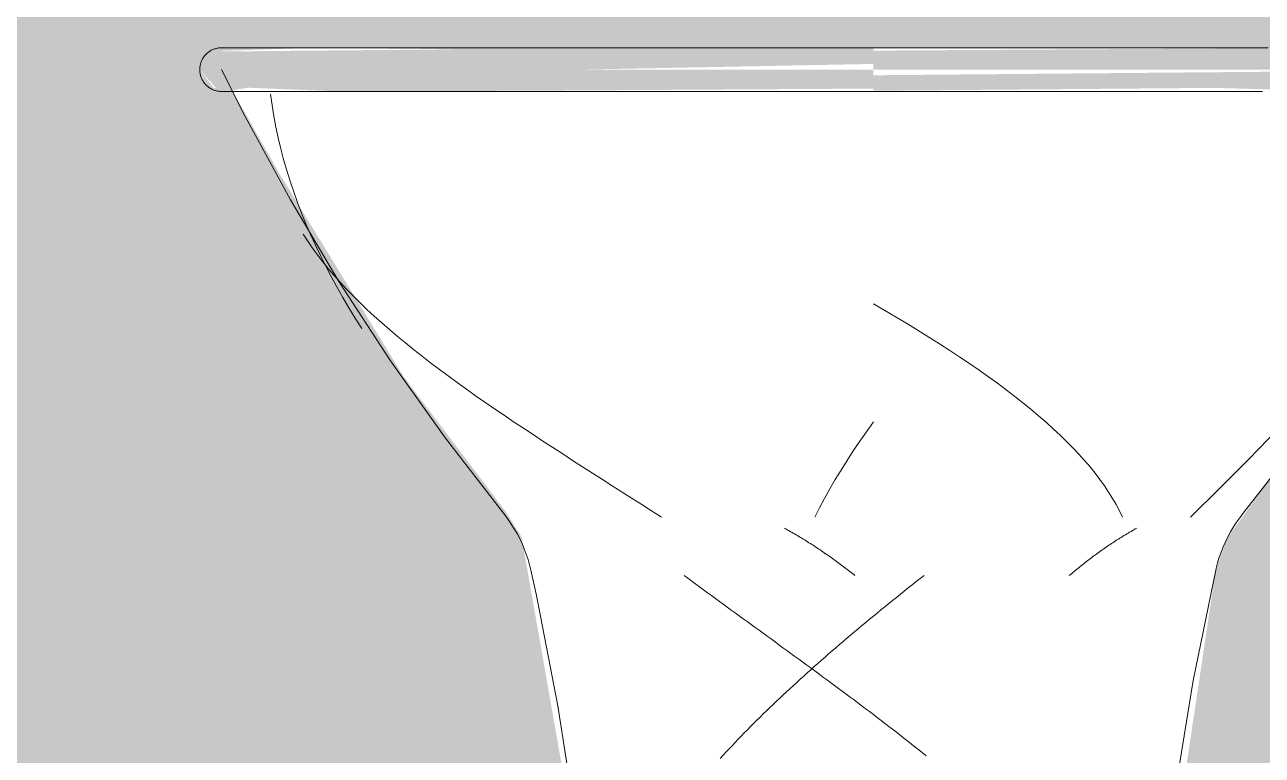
# Model space of a CAD drawing. Header units: inches. Extents: x -55396 to -733, y -290 to 853.
# Drawn here: x -24800.64 to -24782.96, y 110.21 to 120.64 of the extents above; entities that cross this region are included whole.
import ezdxf

# ---------------------------------------------------------------- set-up
doc = ezdxf.new("R2010")
doc.units = ezdxf.units.IN
doc.header["$MEASUREMENT"] = 0
doc.layers.add('A-WALL-PATT', color=111, linetype='Continuous', lineweight=25)
doc.layers.add('Q-SPCQ', color=91, linetype='Continuous', lineweight=9)

# ---------------------------------------------------------------- blocks, each defined once
blk = doc.blocks.new('FP_23-Section 13')
at = {"layer": 'Q-SPCQ'}
for p, q in [((-24787.96, 112.64), (-24788.017, 112.595)), ((-24787.904, 112.685), (-24787.96, 112.64)), ((-24787.847, 112.73), (-24787.904, 112.685)), ((-24787.791, 112.774), (-24787.847, 112.73)), ((-24788.184, 112.461), (-24788.24, 112.416)), ((-24788.129, 112.506), (-24788.184, 112.461)), ((-24788.073, 112.55), (-24788.129, 112.506)), ((-24788.017, 112.595), (-24788.073, 112.55)), ((-24788.351, 112.326), (-24788.406, 112.281)), ((-24788.295, 112.371), (-24788.351, 112.326)), ((-24788.24, 112.416), (-24788.295, 112.371)), ((-24788.461, 112.236), (-24788.515, 112.191)), ((-24788.406, 112.281), (-24788.461, 112.236)), ((-24788.515, 110.787), (-24788.46, 110.745)), ((-24788.46, 110.745), (-24788.405, 110.703)), ((-24788.405, 110.703), (-24788.35, 110.661)), ((-24788.35, 110.661), (-24788.295, 110.618)), ((-24788.295, 110.618), (-24788.24, 110.576)), ((-24788.24, 110.576), (-24788.186, 110.534)), ((-24788.186, 110.534), (-24788.132, 110.492)), ((-24788.132, 110.492), (-24788.078, 110.45)), ((-24788.078, 110.45), (-24788.024, 110.408)), ((-24788.024, 110.408), (-24787.97, 110.365)), ((-24787.97, 110.365), (-24787.917, 110.323)), ((-24787.917, 110.323), (-24787.864, 110.281)), ((-24787.864, 110.281), (-24787.811, 110.239)), ((-24787.811, 110.239), (-24787.758, 110.197))]:
    blk.add_line(p, q, dxfattribs=at)
at = {"layer": 'Q-SPCQ', "flags": 128}
blk.add_lwpolyline([(-24783.623, 112.849), (-24783.945, 111.275), (-24784.203, 109.69), (-24784.398, 108.096), (-24784.53, 106.496), (-24784.597, 104.891), (-24784.6, 103.285), (-24784.538, 101.68), (-24784.515, 101.312)], dxfattribs=at)
blk = doc.blocks.new('FP_24-Section 13')
at = {"layer": 'Q-SPCQ'}
for p, q in [((-24791.22, 112.774), (-24791.164, 112.733)), ((-24791.164, 112.733), (-24791.109, 112.692)), ((-24791.109, 112.692), (-24791.053, 112.651)), ((-24791.053, 112.651), (-24790.997, 112.61)), ((-24790.997, 112.61), (-24790.941, 112.568)), ((-24790.941, 112.568), (-24790.885, 112.527)), ((-24790.885, 112.527), (-24790.828, 112.486)), ((-24790.828, 112.486), (-24790.772, 112.445)), ((-24790.772, 112.445), (-24790.715, 112.403)), ((-24790.715, 112.403), (-24790.659, 112.362)), ((-24790.659, 112.362), (-24790.602, 112.321)), ((-24790.602, 112.321), (-24790.546, 112.279)), ((-24790.546, 112.279), (-24790.489, 112.238)), ((-24790.489, 112.238), (-24790.432, 112.197)), ((-24790.432, 112.197), (-24790.375, 112.156)), ((-24790.375, 112.156), (-24790.318, 112.114)), ((-24790.318, 112.114), (-24790.261, 112.073)), ((-24788.57, 112.147), (-24788.624, 112.102)), ((-24788.515, 112.191), (-24788.57, 112.147)), ((-24790.261, 112.073), (-24790.205, 112.032)), ((-24790.205, 112.032), (-24790.148, 111.99)), ((-24790.148, 111.99), (-24790.091, 111.949)), ((-24790.091, 111.949), (-24790.034, 111.907)), ((-24788.785, 111.967), (-24788.839, 111.922)), ((-24788.732, 112.012), (-24788.785, 111.967)), ((-24788.678, 112.057), (-24788.732, 112.012)), ((-24788.624, 112.102), (-24788.678, 112.057)), ((-24790.034, 111.907), (-24789.977, 111.866)), ((-24789.977, 111.866), (-24789.92, 111.825)), ((-24789.92, 111.825), (-24789.863, 111.783)), ((-24789.863, 111.783), (-24789.806, 111.742)), ((-24788.997, 111.787), (-24789.05, 111.742)), ((-24788.945, 111.832), (-24788.997, 111.787)), ((-24788.892, 111.877), (-24788.945, 111.832)), ((-24788.839, 111.922), (-24788.892, 111.877)), ((-24789.806, 111.742), (-24789.749, 111.7)), ((-24789.749, 111.7), (-24789.692, 111.659)), ((-24789.692, 111.659), (-24789.635, 111.618)), ((-24789.635, 111.618), (-24789.578, 111.576)), ((-24789.578, 111.576), (-24789.521, 111.535)), ((-24789.205, 111.607), (-24789.257, 111.562)), ((-24789.154, 111.652), (-24789.205, 111.607)), ((-24789.102, 111.697), (-24789.154, 111.652)), ((-24789.05, 111.742), (-24789.102, 111.697)), ((-24789.521, 111.535), (-24789.465, 111.493)), ((-24789.465, 111.493), (-24789.408, 111.452)), ((-24789.409, 111.427), (-24789.46, 111.382)), ((-24789.359, 111.472), (-24789.409, 111.427)), ((-24789.408, 111.452), (-24789.351, 111.41)), ((-24789.308, 111.517), (-24789.359, 111.472)), ((-24789.351, 111.41), (-24789.295, 111.369)), ((-24789.257, 111.562), (-24789.308, 111.517)), ((-24789.609, 111.246), (-24789.658, 111.201)), ((-24789.56, 111.292), (-24789.609, 111.246)), ((-24789.51, 111.337), (-24789.56, 111.292)), ((-24789.46, 111.382), (-24789.51, 111.337)), ((-24789.295, 111.369), (-24789.239, 111.327)), ((-24789.239, 111.327), (-24789.182, 111.286)), ((-24789.182, 111.286), (-24789.126, 111.244)), ((-24789.126, 111.244), (-24789.07, 111.203)), ((-24789.804, 111.066), (-24789.852, 111.021)), ((-24789.756, 111.111), (-24789.804, 111.066)), ((-24789.707, 111.156), (-24789.756, 111.111)), ((-24789.658, 111.201), (-24789.707, 111.156)), ((-24789.07, 111.203), (-24789.014, 111.161)), ((-24789.014, 111.161), (-24788.958, 111.12)), ((-24788.958, 111.12), (-24788.902, 111.078)), ((-24788.902, 111.078), (-24788.846, 111.036)), ((-24789.994, 110.885), (-24790.041, 110.84)), ((-24789.947, 110.93), (-24789.994, 110.885)), ((-24789.9, 110.976), (-24789.947, 110.93)), ((-24789.852, 111.021), (-24789.9, 110.976)), ((-24788.846, 111.036), (-24788.791, 110.995)), ((-24788.791, 110.995), (-24788.735, 110.953)), ((-24788.735, 110.953), (-24788.68, 110.912)), ((-24788.68, 110.912), (-24788.625, 110.87)), ((-24788.625, 110.87), (-24788.57, 110.829)), ((-24790.18, 110.704), (-24790.225, 110.659)), ((-24790.134, 110.75), (-24790.18, 110.704)), ((-24790.088, 110.795), (-24790.134, 110.75)), ((-24790.041, 110.84), (-24790.088, 110.795)), ((-24788.57, 110.829), (-24788.515, 110.787)), ((-24790.36, 110.524), (-24790.404, 110.478)), ((-24790.315, 110.569), (-24790.36, 110.524)), ((-24790.27, 110.614), (-24790.315, 110.569)), ((-24790.225, 110.659), (-24790.27, 110.614)), ((-24790.534, 110.342), (-24790.577, 110.297)), ((-24790.491, 110.388), (-24790.534, 110.342)), ((-24790.448, 110.433), (-24790.491, 110.388)), ((-24790.404, 110.478), (-24790.448, 110.433)), ((-24790.662, 110.207), (-24790.703, 110.161)), ((-24790.619, 110.252), (-24790.662, 110.207)), ((-24790.577, 110.297), (-24790.619, 110.252))]:
    blk.add_line(p, q, dxfattribs=at)
at = {"layer": 'Q-SPCQ', "flags": 128}
blk.add_lwpolyline([(-24792.515, 101.312), (-24792.439, 102.917), (-24792.427, 104.523), (-24792.48, 106.128), (-24792.596, 107.73), (-24792.777, 109.325), (-24793.021, 110.913), (-24793.328, 112.489), (-24793.408, 112.849)], dxfattribs=at)
blk = doc.blocks.new('FP_25-Section 13')
at = {"layer": 'Q-SPCQ'}
for p, q in [((-24779.851, 118.56), (-24779.939, 118.406)), ((-24779.939, 118.406), (-24780.029, 118.253)), ((-24780.029, 118.253), (-24780.123, 118.1)), ((-24780.219, 117.948), (-24780.318, 117.796)), ((-24780.123, 118.1), (-24780.219, 117.948)), ((-24780.318, 117.796), (-24780.42, 117.644)), ((-24780.42, 117.644), (-24780.524, 117.494)), ((-24780.524, 117.494), (-24780.63, 117.343)), ((-24780.63, 117.343), (-24780.739, 117.193)), ((-24780.739, 117.193), (-24780.851, 117.044)), ((-24780.964, 116.895), (-24781.08, 116.746)), ((-24780.851, 117.044), (-24780.964, 116.895)), ((-24781.08, 116.746), (-24781.198, 116.598)), ((-24788.515, 116.655), (-24788.35, 116.559)), ((-24788.35, 116.559), (-24788.188, 116.463)), ((-24781.198, 116.598), (-24781.318, 116.45)), ((-24788.188, 116.463), (-24788.029, 116.368)), ((-24788.029, 116.368), (-24787.873, 116.273)), ((-24781.318, 116.45), (-24781.439, 116.303)), ((-24787.873, 116.273), (-24787.72, 116.178)), ((-24787.72, 116.178), (-24787.57, 116.083)), ((-24781.439, 116.303), (-24781.563, 116.157)), ((-24787.57, 116.083), (-24787.424, 115.988)), ((-24781.688, 116.01), (-24781.815, 115.865)), ((-24781.563, 116.157), (-24781.688, 116.01)), ((-24787.424, 115.988), (-24787.28, 115.894)), ((-24787.28, 115.894), (-24787.141, 115.8)), ((-24781.815, 115.865), (-24781.943, 115.72)), ((-24787.141, 115.8), (-24787.004, 115.706)), ((-24787.004, 115.706), (-24786.871, 115.612)), ((-24781.943, 115.72), (-24782.073, 115.575)), ((-24786.871, 115.612), (-24786.742, 115.519)), ((-24786.742, 115.519), (-24786.617, 115.425)), ((-24782.073, 115.575), (-24782.204, 115.431)), ((-24786.617, 115.425), (-24786.495, 115.332)), ((-24786.495, 115.332), (-24786.377, 115.24)), ((-24782.204, 115.431), (-24782.336, 115.288)), ((-24786.377, 115.24), (-24786.263, 115.147)), ((-24786.263, 115.147), (-24786.153, 115.054)), ((-24782.469, 115.145), (-24782.604, 115.002)), ((-24782.336, 115.288), (-24782.469, 115.145)), ((-24786.153, 115.054), (-24786.047, 114.962)), ((-24786.047, 114.962), (-24785.945, 114.87)), ((-24782.604, 115.002), (-24782.739, 114.86)), ((-24785.945, 114.87), (-24785.847, 114.779)), ((-24785.847, 114.779), (-24785.753, 114.687)), ((-24782.739, 114.86), (-24782.875, 114.719)), ((-24785.753, 114.687), (-24785.663, 114.596)), ((-24785.663, 114.596), (-24785.578, 114.505)), ((-24782.875, 114.719), (-24783.012, 114.578)), ((-24785.578, 114.505), (-24785.496, 114.414)), ((-24785.496, 114.414), (-24785.419, 114.323)), ((-24783.15, 114.437), (-24783.288, 114.298)), ((-24783.012, 114.578), (-24783.15, 114.437)), ((-24785.419, 114.323), (-24785.346, 114.233)), ((-24785.346, 114.233), (-24785.278, 114.143)), ((-24783.288, 114.298), (-24783.426, 114.158)), ((-24785.278, 114.143), (-24785.214, 114.053)), ((-24785.214, 114.053), (-24785.153, 113.963)), ((-24783.426, 114.158), (-24783.565, 114.02)), ((-24785.153, 113.963), (-24785.098, 113.874)), ((-24783.704, 113.881), (-24783.843, 113.744)), ((-24783.565, 114.02), (-24783.704, 113.881)), ((-24785.098, 113.874), (-24785.046, 113.785)), ((-24785.046, 113.785), (-24784.999, 113.696)), ((-24783.843, 113.744), (-24783.982, 113.607)), ((-24784.999, 113.696), (-24784.956, 113.607))]:
    blk.add_line(p, q, dxfattribs=at)
at = {"layer": 'Q-SPCQ', "flags": 128}
blk.add_lwpolyline([(-24779.203, 120), (-24779.822, 118.795), (-24780.49, 117.616), (-24781.204, 116.465), (-24781.963, 115.343), (-24782.767, 114.252), (-24783.23, 113.662)], dxfattribs=at)
blk = doc.blocks.new('FP_26-Section 13')
at = {"layer": 'Q-SPCQ'}
for p, q in [((-24797.129, 119.647), (-24797.107, 119.49)), ((-24797.107, 119.49), (-24797.081, 119.334)), ((-24797.081, 119.334), (-24797.052, 119.178)), ((-24797.052, 119.178), (-24797.019, 119.023)), ((-24797.019, 119.023), (-24796.982, 118.868)), ((-24796.982, 118.868), (-24796.941, 118.714)), ((-24796.941, 118.714), (-24796.897, 118.56)), ((-24796.897, 118.56), (-24796.849, 118.406)), ((-24796.849, 118.406), (-24796.797, 118.253)), ((-24796.797, 118.253), (-24796.742, 118.1)), ((-24796.742, 118.1), (-24796.684, 117.948)), ((-24796.684, 117.948), (-24796.622, 117.796)), ((-24796.622, 117.796), (-24796.556, 117.644)), ((-24796.66, 117.647), (-24796.597, 117.548)), ((-24796.556, 117.644), (-24796.487, 117.494)), ((-24796.597, 117.548), (-24796.529, 117.45)), ((-24796.529, 117.45), (-24796.458, 117.352)), ((-24796.487, 117.494), (-24796.415, 117.343)), ((-24796.458, 117.352), (-24796.383, 117.254)), ((-24796.415, 117.343), (-24796.34, 117.193)), ((-24796.383, 117.254), (-24796.303, 117.157)), ((-24796.34, 117.193), (-24796.262, 117.044)), ((-24796.303, 117.157), (-24796.22, 117.059)), ((-24796.22, 117.059), (-24796.133, 116.962)), ((-24796.262, 117.044), (-24796.181, 116.895)), ((-24796.181, 116.895), (-24796.096, 116.746)), ((-24796.133, 116.962), (-24796.043, 116.865)), ((-24796.096, 116.746), (-24796.009, 116.598)), ((-24796.043, 116.865), (-24795.949, 116.768)), ((-24795.949, 116.768), (-24795.851, 116.672)), ((-24796.009, 116.598), (-24795.919, 116.45)), ((-24795.851, 116.672), (-24795.75, 116.575)), ((-24795.75, 116.575), (-24795.647, 116.479)), ((-24795.919, 116.45), (-24795.826, 116.303)), ((-24795.647, 116.479), (-24795.54, 116.383)), ((-24795.54, 116.383), (-24795.43, 116.288)), ((-24795.43, 116.288), (-24795.317, 116.192)), ((-24795.317, 116.192), (-24795.202, 116.097)), ((-24795.202, 116.097), (-24795.084, 116.002)), ((-24795.084, 116.002), (-24794.964, 115.907)), ((-24794.964, 115.907), (-24794.841, 115.812)), ((-24794.841, 115.812), (-24794.716, 115.718)), ((-24794.716, 115.718), (-24794.59, 115.623)), ((-24794.59, 115.623), (-24794.461, 115.529)), ((-24794.461, 115.529), (-24794.33, 115.435)), ((-24794.33, 115.435), (-24794.198, 115.342)), ((-24794.198, 115.342), (-24794.064, 115.248)), ((-24794.064, 115.248), (-24793.929, 115.155)), ((-24793.929, 115.155), (-24793.792, 115.062)), ((-24793.792, 115.062), (-24793.655, 114.97)), ((-24793.655, 114.97), (-24793.516, 114.877)), ((-24788.515, 114.966), (-24788.614, 114.827)), ((-24793.516, 114.877), (-24793.377, 114.785)), ((-24793.377, 114.785), (-24793.236, 114.693)), ((-24788.614, 114.827), (-24788.71, 114.69)), ((-24793.236, 114.693), (-24793.096, 114.601)), ((-24793.096, 114.601), (-24792.954, 114.51)), ((-24788.71, 114.69), (-24788.802, 114.553)), ((-24792.954, 114.51), (-24792.813, 114.418)), ((-24792.813, 114.418), (-24792.671, 114.327)), ((-24788.891, 114.416), (-24788.976, 114.28)), ((-24788.802, 114.553), (-24788.891, 114.416)), ((-24792.671, 114.327), (-24792.529, 114.236)), ((-24792.529, 114.236), (-24792.387, 114.146)), ((-24788.976, 114.28), (-24789.059, 114.144)), ((-24792.387, 114.146), (-24792.245, 114.055)), ((-24792.245, 114.055), (-24792.104, 113.965)), ((-24789.059, 114.144), (-24789.137, 114.009)), ((-24792.104, 113.965), (-24791.963, 113.875)), ((-24791.963, 113.875), (-24791.823, 113.786)), ((-24789.213, 113.874), (-24789.284, 113.74)), ((-24789.137, 114.009), (-24789.213, 113.874)), ((-24791.823, 113.786), (-24791.683, 113.696)), ((-24789.284, 113.74), (-24789.352, 113.607)), ((-24791.683, 113.696), (-24791.544, 113.607))]:
    blk.add_line(p, q, dxfattribs=at)
at = {"layer": 'Q-SPCQ', "flags": 128}
blk.add_lwpolyline([(-24793.8, 113.662), (-24794.628, 114.735), (-24795.412, 115.84), (-24796.151, 116.975), (-24796.844, 118.139), (-24797.491, 119.33), (-24797.828, 120)], dxfattribs=at)
blk = doc.blocks.new('FP_27-Section 13')
at = {"layer": 'Q-SPCQ'}
for p, q in [((-24784.914, 113.355), (-24784.935, 113.343)), ((-24784.894, 113.367), (-24784.914, 113.355)), ((-24784.874, 113.379), (-24784.894, 113.367)), ((-24784.854, 113.391), (-24784.874, 113.379)), ((-24784.833, 113.403), (-24784.854, 113.391)), ((-24784.813, 113.415), (-24784.833, 113.403)), ((-24784.792, 113.427), (-24784.813, 113.415)), ((-24784.772, 113.439), (-24784.792, 113.427)), ((-24784.751, 113.45), (-24784.772, 113.439)), ((-24785.189, 113.177), (-24785.208, 113.164)), ((-24785.17, 113.191), (-24785.189, 113.177)), ((-24785.151, 113.204), (-24785.17, 113.191)), ((-24785.131, 113.217), (-24785.151, 113.204)), ((-24785.112, 113.23), (-24785.131, 113.217)), ((-24785.093, 113.242), (-24785.112, 113.23)), ((-24785.073, 113.255), (-24785.093, 113.242)), ((-24785.053, 113.268), (-24785.073, 113.255)), ((-24785.034, 113.281), (-24785.053, 113.268)), ((-24785.014, 113.293), (-24785.034, 113.281)), ((-24784.994, 113.306), (-24785.014, 113.293)), ((-24784.974, 113.318), (-24784.994, 113.306)), ((-24784.955, 113.331), (-24784.974, 113.318)), ((-24784.935, 113.343), (-24784.955, 113.331)), ((-24785.432, 113.002), (-24785.45, 112.988)), ((-24785.414, 113.015), (-24785.432, 113.002)), ((-24785.395, 113.029), (-24785.414, 113.015)), ((-24785.377, 113.043), (-24785.395, 113.029)), ((-24785.358, 113.057), (-24785.377, 113.043)), ((-24785.34, 113.07), (-24785.358, 113.057)), ((-24785.321, 113.084), (-24785.34, 113.07)), ((-24785.302, 113.097), (-24785.321, 113.084)), ((-24785.284, 113.111), (-24785.302, 113.097)), ((-24785.265, 113.124), (-24785.284, 113.111)), ((-24785.246, 113.138), (-24785.265, 113.124)), ((-24785.227, 113.151), (-24785.246, 113.138)), ((-24785.208, 113.164), (-24785.227, 113.151)), ((-24785.664, 112.818), (-24785.681, 112.803)), ((-24785.646, 112.832), (-24785.664, 112.818)), ((-24785.629, 112.846), (-24785.646, 112.832)), ((-24785.611, 112.861), (-24785.629, 112.846)), ((-24785.594, 112.875), (-24785.611, 112.861)), ((-24785.576, 112.889), (-24785.594, 112.875)), ((-24785.558, 112.903), (-24785.576, 112.889)), ((-24785.54, 112.918), (-24785.558, 112.903)), ((-24785.522, 112.932), (-24785.54, 112.918)), ((-24785.504, 112.946), (-24785.522, 112.932)), ((-24785.486, 112.96), (-24785.504, 112.946)), ((-24785.468, 112.974), (-24785.486, 112.96)), ((-24785.45, 112.988), (-24785.468, 112.974)), ((-24785.699, 112.789), (-24785.716, 112.774)), ((-24785.681, 112.803), (-24785.699, 112.789))]:
    blk.add_line(p, q, dxfattribs=at)
at = {"layer": 'Q-SPCQ', "flags": 128}
blk.add_lwpolyline([(-24783.23, 113.662), (-24783.279, 113.599), (-24783.326, 113.533), (-24783.369, 113.466), (-24783.41, 113.398), (-24783.448, 113.327), (-24783.484, 113.256), (-24783.516, 113.182), (-24783.545, 113.108), (-24783.572, 113.033), (-24783.595, 112.956), (-24783.616, 112.879), (-24783.623, 112.849)], dxfattribs=at)
blk = doc.blocks.new('FP_28-Section 13')
at = {"layer": 'Q-SPCQ'}
for p, q in [((-24789.788, 113.45), (-24789.767, 113.439)), ((-24789.767, 113.439), (-24789.746, 113.427)), ((-24789.746, 113.427), (-24789.725, 113.415)), ((-24789.725, 113.415), (-24789.703, 113.403)), ((-24789.703, 113.403), (-24789.682, 113.391)), ((-24789.682, 113.391), (-24789.662, 113.379)), ((-24789.662, 113.379), (-24789.641, 113.367)), ((-24789.641, 113.367), (-24789.62, 113.355)), ((-24789.62, 113.355), (-24789.599, 113.343)), ((-24789.599, 113.343), (-24789.578, 113.331)), ((-24789.578, 113.331), (-24789.558, 113.318)), ((-24789.558, 113.318), (-24789.537, 113.306)), ((-24789.537, 113.306), (-24789.517, 113.293)), ((-24789.517, 113.293), (-24789.496, 113.281)), ((-24789.496, 113.281), (-24789.476, 113.268)), ((-24789.476, 113.268), (-24789.456, 113.255)), ((-24789.456, 113.255), (-24789.435, 113.242)), ((-24789.435, 113.242), (-24789.415, 113.23)), ((-24789.415, 113.23), (-24789.395, 113.217)), ((-24789.395, 113.217), (-24789.375, 113.204)), ((-24789.375, 113.204), (-24789.355, 113.191)), ((-24789.355, 113.191), (-24789.335, 113.177)), ((-24789.335, 113.177), (-24789.315, 113.164)), ((-24789.315, 113.164), (-24789.295, 113.151)), ((-24789.295, 113.151), (-24789.276, 113.138)), ((-24789.276, 113.138), (-24789.256, 113.124)), ((-24789.256, 113.124), (-24789.236, 113.111)), ((-24789.236, 113.111), (-24789.217, 113.097)), ((-24789.217, 113.097), (-24789.197, 113.084)), ((-24789.197, 113.084), (-24789.177, 113.07)), ((-24789.177, 113.07), (-24789.158, 113.057)), ((-24789.158, 113.057), (-24789.138, 113.043)), ((-24789.138, 113.043), (-24789.119, 113.029)), ((-24789.119, 113.029), (-24789.1, 113.015)), ((-24789.1, 113.015), (-24789.08, 113.002)), ((-24789.08, 113.002), (-24789.061, 112.988)), ((-24789.061, 112.988), (-24789.042, 112.974)), ((-24789.042, 112.974), (-24789.023, 112.96)), ((-24789.023, 112.96), (-24789.004, 112.946)), ((-24789.004, 112.946), (-24788.985, 112.932)), ((-24788.985, 112.932), (-24788.966, 112.918)), ((-24788.966, 112.918), (-24788.947, 112.903)), ((-24788.947, 112.903), (-24788.928, 112.889)), ((-24788.928, 112.889), (-24788.909, 112.875)), ((-24788.909, 112.875), (-24788.89, 112.861)), ((-24788.89, 112.861), (-24788.871, 112.846)), ((-24788.871, 112.846), (-24788.852, 112.832)), ((-24788.852, 112.832), (-24788.833, 112.818)), ((-24788.833, 112.818), (-24788.814, 112.803)), ((-24788.814, 112.803), (-24788.796, 112.789)), ((-24788.796, 112.789), (-24788.777, 112.774))]:
    blk.add_line(p, q, dxfattribs=at)
at = {"layer": 'Q-SPCQ', "flags": 128}
blk.add_lwpolyline([(-24793.408, 112.849), (-24793.427, 112.926), (-24793.449, 113.003), (-24793.474, 113.079), (-24793.503, 113.154), (-24793.534, 113.228), (-24793.568, 113.3), (-24793.605, 113.371), (-24793.645, 113.44), (-24793.688, 113.508), (-24793.733, 113.574), (-24793.781, 113.638), (-24793.8, 113.662)], dxfattribs=at)
blk = doc.blocks.new('Basketball_Backstop-Performance_Sports_Systems-3103-Ceiling_Hung - 27_-0_ to 27_-11 7_8_-V22-Section 13')
at = {"layer": 'Q-SPCQ'}
for points in [[(-24792.691, 120), (-24788.515, 120.081), (-24788.515, 120.302), (-24792.691, 120.306), (-24797.942, 120.258), (-24798.14, 120), (-24794.516, 120)], [(-24779.843, 120), (-24779.412, 120), (-24779.464, 120.278), (-24780.125, 120.294), (-24781.769, 120.312), (-24783.381, 120.303), (-24788.515, 120.271), (-24788.515, 120), (-24780.99, 120)], [(-24797.773, 119.687), (-24797.449, 119.741), (-24796.288, 119.694), (-24793.65, 119.697), (-24788.515, 119.729), (-24788.515, 120), (-24798.14, 120), (-24797.899, 119.728)], [(-24779.258, 119.688), (-24779.088, 119.742), (-24779.1, 119.812), (-24779.412, 119.854), (-24779.412, 120), (-24788.515, 119.919), (-24788.515, 119.698), (-24783.64, 119.739), (-24781.769, 119.688), (-24780.53, 119.748), (-24779.272, 119.689)]]:
    blk.add_hatch(color=256, dxfattribs=at).paths.add_polyline_path(points, flags=0)
at = {"layer": 'Q-SPCQ', "flags": 128}
for points in [[(-24798.14, 120), (-24798.14, 120.012), (-24798.139, 120.025), (-24798.138, 120.037), (-24798.136, 120.05), (-24798.134, 120.062), (-24798.131, 120.074), (-24798.128, 120.086), (-24798.124, 120.098), (-24798.12, 120.11), (-24798.116, 120.122), (-24798.11, 120.133), (-24798.105, 120.144), (-24798.099, 120.155), (-24798.092, 120.166), (-24798.086, 120.176), (-24798.078, 120.187), (-24798.071, 120.196), (-24798.063, 120.206), (-24798.054, 120.215), (-24798.045, 120.224), (-24798.036, 120.233), (-24798.027, 120.241), (-24798.017, 120.249), (-24798.007, 120.256), (-24797.997, 120.263), (-24797.986, 120.27), (-24797.975, 120.276), (-24797.964, 120.281), (-24797.953, 120.287), (-24797.941, 120.291), (-24797.929, 120.296), (-24797.917, 120.299), (-24797.905, 120.303), (-24797.893, 120.306), (-24797.881, 120.308), (-24797.868, 120.31), (-24797.856, 120.311), (-24797.844, 120.312), (-24797.831, 120.312), (-24797.828, 120.312)], [(-24788.515, 120.312), (-24788.888, 120.312), (-24789.259, 120.312), (-24789.63, 120.312), (-24789.999, 120.312), (-24790.365, 120.312), (-24790.729, 120.312), (-24791.089, 120.312), (-24791.445, 120.312), (-24791.796, 120.312), (-24792.142, 120.312), (-24792.482, 120.312), (-24792.816, 120.312), (-24793.142, 120.312), (-24793.462, 120.312), (-24793.773, 120.312), (-24794.077, 120.312), (-24794.371, 120.312), (-24794.656, 120.312), (-24794.931, 120.312), (-24795.196, 120.312), (-24795.45, 120.312), (-24795.693, 120.312), (-24795.924, 120.312), (-24796.144, 120.312), (-24796.351, 120.312), (-24796.546, 120.312), (-24796.728, 120.312), (-24796.897, 120.312), (-24797.053, 120.312), (-24797.195, 120.312), (-24797.323, 120.312), (-24797.437, 120.312), (-24797.536, 120.312), (-24797.622, 120.312), (-24797.692, 120.312), (-24797.748, 120.312), (-24797.789, 120.312), (-24797.816, 120.312), (-24797.827, 120.312), (-24797.828, 120.312)], [(-24797.828, 120.312), (-24797.82, 120.312), (-24797.798, 120.312), (-24797.761, 120.312), (-24797.709, 120.312), (-24797.642, 120.312), (-24797.561, 120.312), (-24797.465, 120.312), (-24797.355, 120.312), (-24797.231, 120.312), (-24797.093, 120.312), (-24796.941, 120.312), (-24796.775, 120.312), (-24796.597, 120.312), (-24796.405, 120.312), (-24796.201, 120.312), (-24795.985, 120.312), (-24795.756, 120.312), (-24795.516, 120.312), (-24795.265, 120.312), (-24795.003, 120.312), (-24794.731, 120.312), (-24794.449, 120.312), (-24794.157, 120.312), (-24793.856, 120.312), (-24793.547, 120.312), (-24793.229, 120.312), (-24792.904, 120.312), (-24792.573, 120.312), (-24792.234, 120.312), (-24791.89, 120.312), (-24791.54, 120.312), (-24791.185, 120.312), (-24790.826, 120.312), (-24790.464, 120.312), (-24790.098, 120.312), (-24789.73, 120.312), (-24789.36, 120.312), (-24788.988, 120.312), (-24788.616, 120.312), (-24788.515, 120.312)], [(-24788.515, 120.312), (-24788.143, 120.312), (-24787.771, 120.312), (-24787.4, 120.312), (-24787.032, 120.312), (-24786.665, 120.312), (-24786.302, 120.312), (-24785.942, 120.312), (-24785.586, 120.312), (-24785.235, 120.312), (-24784.889, 120.312), (-24784.549, 120.312), (-24784.215, 120.312), (-24783.888, 120.312), (-24783.569, 120.312), (-24783.257, 120.312), (-24782.954, 120.312)], [(-24782.874, 120.312), (-24783.174, 120.312), (-24783.484, 120.312), (-24783.801, 120.312), (-24784.126, 120.312), (-24784.458, 120.312), (-24784.796, 120.312), (-24785.141, 120.312), (-24785.491, 120.312), (-24785.845, 120.312), (-24786.204, 120.312), (-24786.567, 120.312), (-24786.932, 120.312), (-24787.301, 120.312), (-24787.671, 120.312), (-24788.042, 120.312), (-24788.415, 120.312), (-24788.515, 120.312)], [(-24797.828, 119.687), (-24797.84, 119.688), (-24797.853, 119.688), (-24797.865, 119.69), (-24797.878, 119.691), (-24797.89, 119.694), (-24797.902, 119.696), (-24797.914, 119.7), (-24797.926, 119.703), (-24797.938, 119.708), (-24797.949, 119.712), (-24797.961, 119.717), (-24797.972, 119.723), (-24797.983, 119.729), (-24797.994, 119.735), (-24798.004, 119.742), (-24798.014, 119.749), (-24798.024, 119.757), (-24798.034, 119.765), (-24798.043, 119.773), (-24798.052, 119.782), (-24798.06, 119.791), (-24798.069, 119.801), (-24798.076, 119.811), (-24798.084, 119.821), (-24798.091, 119.831), (-24798.097, 119.842), (-24798.103, 119.853), (-24798.109, 119.864), (-24798.114, 119.875), (-24798.119, 119.887), (-24798.123, 119.899), (-24798.127, 119.91), (-24798.13, 119.922), (-24798.133, 119.935), (-24798.136, 119.947), (-24798.138, 119.959), (-24798.139, 119.972), (-24798.14, 119.984), (-24798.14, 119.997), (-24798.14, 120)], [(-24797.622, 119.687), (-24797.692, 119.687), (-24797.748, 119.687), (-24797.789, 119.687), (-24797.816, 119.687), (-24797.827, 119.687), (-24797.828, 119.687)], [(-24797.828, 119.687), (-24797.82, 119.687), (-24797.798, 119.687), (-24797.761, 119.687), (-24797.709, 119.687), (-24797.642, 119.687), (-24797.561, 119.687), (-24797.465, 119.687), (-24797.355, 119.687), (-24797.231, 119.687), (-24797.093, 119.687), (-24796.941, 119.687), (-24796.775, 119.687), (-24796.597, 119.687), (-24796.405, 119.687), (-24796.201, 119.687), (-24795.985, 119.687), (-24795.756, 119.687), (-24795.516, 119.687), (-24795.265, 119.687), (-24795.003, 119.687), (-24794.731, 119.687), (-24794.449, 119.687), (-24794.157, 119.687), (-24793.856, 119.687), (-24793.547, 119.687), (-24793.229, 119.687), (-24792.904, 119.687), (-24792.573, 119.687), (-24792.234, 119.687), (-24791.89, 119.687), (-24791.54, 119.687), (-24791.185, 119.687), (-24790.826, 119.687), (-24790.464, 119.687), (-24790.098, 119.687), (-24789.73, 119.687), (-24789.36, 119.687), (-24788.988, 119.687), (-24788.616, 119.687), (-24788.515, 119.687)], [(-24788.515, 119.687), (-24788.143, 119.687), (-24787.771, 119.687), (-24787.4, 119.687), (-24787.032, 119.687), (-24786.665, 119.687), (-24786.302, 119.687), (-24785.942, 119.687), (-24785.586, 119.687), (-24785.235, 119.687), (-24784.889, 119.687), (-24784.549, 119.687), (-24784.215, 119.687), (-24783.888, 119.687), (-24783.569, 119.687), (-24783.257, 119.687), (-24782.954, 119.687)]]:
    blk.add_lwpolyline(points, dxfattribs=at)
at = {"layer": 'Q-SPCQ'}
for name in ['FP_26-Section 13', 'FP_25-Section 13', 'FP_28-Section 13', 'FP_27-Section 13', 'FP_24-Section 13', 'FP_23-Section 13']:
    blk.add_blockref(name, (0, 0), dxfattribs=at)

msp = doc.modelspace()

# ---------------------------------------------------------------- hatches: boundary and pattern name
at = {"layer": 'A-WALL-PATT', "lineweight": 9}
h = msp.add_hatch(dxfattribs=at)
h.set_pattern_fill('FP_3', color=256, style=0, pattern_type=2)
h.set_pattern_definition([(90, (-24919.51, -1108), (-193, -193), [48, -145]), (180, (-24919.51, -1108), (-2e-14, -193), [96.25, -96.75]), (270, (-25015.76, -1060), (-193, -193), [48, -145]), (180, (-24919.51, -1060), (-2e-14, -193), [96.25, -96.75]), (270, (-25016.01, -1060), (-193, -193), [48, -145]), (180, (-25016.01, -1060), (-2e-14, -193), [96.25, -96.75]), (90, (-25112.26, -1108), (-193, -193), [48, -145]), (180, (-25016.01, -1108), (-2e-14, -193), [96.25, -96.75]), (90, (-24967.51, -1059.75), (-193, -193), [48, -145]), (180, (-24919.26, -1059.75), (-2e-14, -193), [48.25, -144.75]), (180, (-24919.26, -1011.75), (-2e-14, -193), [48.25, -144.75]), (90, (-25064.01, -1059.75), (-193, -193), [48, -145]), (180, (-24967.76, -1059.75), (-2e-14, -193), [96.25, -96.75]), (270, (-24967.76, -1011.75), (-193, -193), [48, -145]), (180, (-24967.76, -1011.75), (-2e-14, -193), [96.25, -96.75]), (180, (-25064.26, -1059.75), (-2e-14, -193), [48, -145]), (270, (-25064.26, -1011.75), (-193, -193), [48, -145]), (180, (-25064.26, -1011.75), (-2e-14, -193), [48, -145]), (90, (-24919.51, -1011.5), (-193, -193), [48, -145]), (180, (-24919.51, -1011.5), (-2e-14, -193), [96.25, -96.75]), (270, (-25015.76, -963.5), (-193, -193), [48, -145]), (180, (-24919.51, -963.5), (-2e-14, -193), [96.25, -96.75]), (270, (-25016.01, -963.5), (-193, -193), [48, -145]), (180, (-25016.01, -963.5), (-2e-14, -193), [96.25, -96.75]), (270, (-25112.26, -963.5), (-193, -193), [48, -145]), (180, (-25016.01, -1011.5), (-2e-14, -193), [96.25, -96.75]), (90, (-24967.51, -963.25), (-193, -193), [48, -145]), (180, (-24919.26, -963.25), (-2e-14, -193), [48.25, -144.75]), (180, (-24919.26, -915.25), (-2e-14, -193), [48.25, -144.75]), (90, (-25064.01, -963.25), (-193, -193), [48, -145]), (180, (-24967.76, -963.25), (-2e-14, -193), [96.25, -96.75]), (270, (-24967.76, -915.25), (-193, -193), [48, -145]), (180, (-24967.76, -915.25), (-2e-14, -193), [96.25, -96.75]), (180, (-25064.26, -963.25), (-2e-14, -193), [48, -145]), (270, (-25064.26, -915.25), (-193, -193), [48, -145]), (180, (-25064.26, -915.25), (-2e-14, -193), [48, -145])])
h.paths.add_polyline_path([(-24981.61, 1), (-24919.515, 1), (-24919.515, 98.25), (-24845.64, 98.25), (-24845.64, 1), (-24827.89, 1), (-24827.89, 176), (-24945.628, 176), (-24949.355, 164.313), (-24944.669, 164.313), (-24944.607, 160.188), (-24944.482, 160.188), (-24944.482, 157.563), (-24922.607, 157.563), (-24922.607, 156), (-24920.607, 156), (-24920.607, 114), (-24951.131, 113.929), (-24951.646, 113.348), (-24951.698, 113.278), (-24952.531, 107.113), (-24952.665, 104.385), (-24952.681, 101.312), (-24960.607, 101.312), (-24960.584, 105.842), (-24960.832, 109.047), (-24961.677, 113.434), (-24961.843, 113.585), (-24962.161, 114), (-24992.607, 114.017), (-24992.607, 156), (-24990.607, 156), (-24990.607, 157.563), (-24968.732, 157.563), (-24968.651, 160.188), (-24968.544, 160.188), (-24968.482, 164.313), (-24963.858, 164.313), (-24967.585, 176), (-25107.39, 176), (-25107.39, 1)], flags=0)
h.paths.add_polyline_path([(-25739.64, 1), (-25696.39, 1), (-25696.39, 176), (-25784.349, 176), (-25804.94, 146.5), (-25739.64, 146.5), (-25739.64, 76.547)], flags=0)
h.paths.add_polyline_path([(-24817.89, 1), (-24630.015, 1), (-24630.015, 98.25), (-24538.39, 98.25), (-24538.39, 176), (-24728.694, 176), (-24749.871, 135.416), (-24750.459, 135.625), (-24752.328, 135.625), (-24752.364, 130.75), (-24752.453, 130.75), (-24752.515, 128), (-24755.89, 128), (-24755.89, 128.437), (-24756.078, 128.437), (-24756.078, 128.75), (-24756.453, 128.75), (-24756.453, 128.312), (-24756.203, 128.312), (-24756.203, 128.125), (-24756.453, 128.125), (-24756.381, 120.208), (-24756.05, 120.132), (-24755.949, 120), (-24756.179, 119.797), (-24756.453, 119.75), (-24756.453, 116), (-24763.078, 116), (-24763.078, 119.125), (-24763.328, 119.125), (-24763.328, 119.312), (-24763.078, 119.312), (-24763.078, 119.75), (-24763.453, 119.75), (-24763.453, 119.437), (-24763.64, 119.437), (-24763.64, 118.813), (-24766.203, 118.813), (-24766.265, 118.688), (-24767.953, 118.688), (-24770.89, 117.353), (-24770.89, 114), (-24773.39, 114), (-24773.39, 114.312), (-24775.229, 114.312), (-24778.64, 117.812), (-24778.64, 119.812), (-24779.272, 119.726), (-24779.412, 119.625), (-24781.28, 116.423), (-24782.434, 114.727), (-24783.468, 113.294), (-24783.623, 112.849), (-24784.453, 107.316), (-24784.599, 104.507), (-24784.638, 101.312), (-24792.454, 101.312), (-24792.473, 106.007), (-24792.755, 108.856), (-24793.541, 113.323), (-24793.778, 113.701), (-24795.223, 115.608), (-24796.995, 118.505), (-24797.677, 119.704), (-24797.942, 119.742), (-24798.14, 120), (-24797.828, 120.268), (-24796.484, 120.312), (-24794.127, 120.288), (-24791.005, 120.297), (-24788.515, 120.302), (-24784.222, 120.306), (-24773.39, 120.312), (-24773.39, 145.856), (-24794.432, 176), (-24817.89, 176), (-24817.89, 76.547)], flags=0)
h.paths.add_polyline_path([(-25396.321, 1), (-25160.765, 1), (-25160.765, 98.25), (-25117.39, 98.25), (-25117.39, 176), (-25396.89, 176), (-25396.89, 1)], flags=0)
h.paths.add_polyline_path([(-25686.39, 1), (-25562.765, 1), (-25562.765, 98.25), (-25482.265, 98.25), (-25482.265, 1), (-25406.89, 1), (-25406.89, 176), (-25611.195, 176), (-25614.923, 164.313), (-25610.236, 164.313), (-25610.174, 160.188), (-25610.049, 160.188), (-25610.049, 157.563), (-25588.174, 157.563), (-25588.174, 156), (-25586.174, 156), (-25586.174, 114), (-25616.647, 114), (-25617.195, 113.098), (-25617.342, 112.501), (-25618.012, 108.239), (-25618.233, 104.385), (-25618.248, 101.312), (-25626.174, 101.312), (-25626.151, 105.842), (-25626.468, 109.438), (-25627.233, 113.305), (-25627.746, 114), (-25658.174, 114), (-25658.174, 156), (-25656.174, 156), (-25656.174, 157.563), (-25634.299, 157.563), (-25634.236, 160.188), (-25634.111, 160.188), (-25634.049, 164.313), (-25629.425, 164.313), (-25633.152, 176), (-25686.39, 176), (-25686.39, 29.579)], flags=0)
h.paths.add_polyline_path([(-23875.714, 98.25), (-23669.89, 98.25), (-23669.89, 176), (-23949.39, 176), (-23949.39, 98.25), (-23944.833, 98.25)], flags=0)
h.paths.add_polyline_path([(-23659.89, 98.25), (-23380.39, 98.25), (-23380.39, 176), (-23659.89, 176), (-23659.89, 115.608)], flags=0)
h.paths.add_polyline_path([(-23959.39, 98.25), (-23959.39, 176), (-24238.89, 176), (-24238.89, 98.25), (-24013.951, 98.25)], flags=0)
h.paths.add_polyline_path([(-22838.937, 98.25), (-22802.14, 98.25), (-22802.14, 176), (-22813.89, 176), (-22813.932, 144.903), (-22814.13, 142.801), (-22815.045, 139.902), (-22815.987, 138.01), (-22817.544, 135.948), (-22819.538, 134.155), (-22822.021, 132.704), (-22824.059, 131.914), (-22826.598, 131.439), (-22829.182, 131.439), (-22831.883, 131.977), (-22834.482, 133.065), (-22835.201, 133.473), (-22836.909, 134.674), (-22838.657, 136.441), (-22840.199, 138.776), (-22841.155, 141.017), (-22841.689, 143.083), (-22841.89, 146.297), (-22841.89, 176), (-23080.89, 176), (-23080.89, 98.25), (-22856.217, 98.25)], flags=0)
h.paths.add_polyline_path([(-23370.39, 98.25), (-23090.89, 98.25), (-23090.89, 176), (-23370.39, 176), (-23370.39, 115.608)], flags=0)
h.paths.add_polyline_path([(-24248.89, 98.25), (-24248.89, 176), (-24528.39, 176), (-24528.39, 98.25), (-24290.425, 98.25)], flags=0)
h.paths.add_polyline_path([(-22862.311, 112.791), (-22864.856, 113.035), (-22867.279, 113.72), (-22869.311, 114.669), (-22871.616, 116.376), (-22873.248, 118.1), (-22874.575, 120.098), (-22875.546, 122.307), (-22876.136, 124.804), (-22876.311, 127.091), (-22876.098, 129.52), (-22875.466, 131.876), (-22874.435, 134.085), (-22873.035, 136.083), (-22871.31, 137.807), (-22869.311, 139.205), (-22867.099, 140.236), (-22864.742, 140.867), (-22862.311, 141.079), (-22859.88, 140.867), (-22857.522, 140.236), (-22855.311, 139.205), (-22853.312, 137.807), (-22851.586, 136.083), (-22850.186, 134.085), (-22849.155, 131.876), (-22848.523, 129.52), (-22848.311, 126.803), (-22848.523, 124.37), (-22849.155, 122.011), (-22850.186, 119.797), (-22851.852, 117.53), (-22853.312, 116.069), (-22855.311, 114.669), (-22857.522, 113.636), (-22859.88, 113.004), (-22861.611, 112.852)], flags=0)
h.paths.add_polyline_path([(-24763.453, 120.25), (-24763.078, 120.25), (-24763.078, 120.687), (-24763.328, 120.687), (-24763.328, 120.875), (-24763.078, 120.875), (-24763.149, 128.794), (-24763.428, 128.799), (-24763.581, 129), (-24763.351, 129.202), (-24763.078, 129.25), (-24763.078, 134.812), (-24763.328, 134.812), (-24763.328, 135), (-24763.078, 135), (-24763.078, 135.437), (-24763.453, 135.437), (-24763.453, 135.125), (-24763.64, 135.125), (-24763.64, 134.687), (-24763.89, 134.687), (-24763.828, 123.063), (-24763.801, 123.063), (-24763.765, 122.563), (-24763.64, 122.563), (-24763.64, 120.562), (-24763.453, 120.49)], flags=0)
h.paths.add_polyline_path([(-24770.89, 120.384), (-24767.953, 121.688), (-24767.703, 121.719), (-24767.703, 137.708), (-24771.14, 142.632), (-24771.14, 122), (-24770.89, 122), (-24770.89, 120.49)], flags=0)
h.paths.add_polyline_path([(-24765.89, 122.688), (-24765.794, 123.063), (-24765.765, 123.063), (-24765.765, 134.687), (-24766.203, 134.687), (-24766.203, 123.063), (-24765.89, 123.063)], flags=0)
h.paths.add_polyline_path([(-24756.078, 129.25), (-24756.078, 129.562), (-24755.89, 129.562), (-24755.89, 130), (-24754.328, 130), (-24754.328, 130.75), (-24754.453, 130.75), (-24754.417, 137.75), (-24754.328, 137.75), (-24754.328, 176), (-24756.453, 176), (-24756.381, 162.208), (-24756.05, 162.132), (-24755.949, 162), (-24756.179, 161.797), (-24756.453, 161.75), (-24756.381, 135.895), (-24756.05, 135.819), (-24755.949, 135.687), (-24756.179, 135.485), (-24756.453, 135.438), (-24756.453, 129.875), (-24756.203, 129.875), (-24756.203, 129.687), (-24756.453, 129.687), (-24756.453, 129.25)], flags=0)
h.paths.add_polyline_path([(-24763.453, 135.937), (-24763.078, 135.937), (-24763.078, 136.375), (-24763.328, 136.375), (-24763.328, 136.562), (-24763.078, 136.562), (-24763.078, 161.125), (-24763.328, 161.125), (-24763.328, 161.312), (-24763.078, 161.312), (-24763.078, 161.75), (-24763.453, 161.75), (-24763.453, 161.437), (-24763.64, 161.437), (-24763.64, 160.438), (-24763.765, 160.438), (-24763.844, 161.75), (-24763.89, 161.75), (-24763.805, 160.188), (-24763.765, 160.188), (-24763.765, 148.938), (-24763.64, 148.938), (-24763.64, 148.438), (-24763.768, 148.354), (-24763.862, 147.188), (-24763.89, 147.188), (-24763.89, 136.687), (-24763.64, 136.687), (-24763.64, 136.25), (-24763.453, 136.25)], flags=0)
h.paths.add_polyline_path([(-24766.041, 136.687), (-24765.765, 136.687), (-24765.828, 147.188), (-24766.203, 147.188), (-24766.14, 136.687), (-24766.051, 136.687)], flags=0)
h.paths.add_polyline_path([(-24752.328, 137.375), (-24750.889, 137.451), (-24730.808, 176), (-24752.453, 176), (-24752.453, 137.75), (-24752.328, 137.75)], flags=0)
h.paths.add_polyline_path([(-24767.703, 138.144), (-24767.703, 154.313), (-24770.265, 154.379), (-24770.265, 154.563), (-24769.703, 154.563), (-24769.703, 154.75), (-24768.078, 154.669), (-24768.078, 154.563), (-24767.703, 154.563), (-24767.703, 154.938), (-24767.89, 154.938), (-24767.89, 157.563), (-24767.703, 157.563), (-24767.64, 160.188), (-24766.015, 160.188), (-24765.953, 160.313), (-24765.765, 160.313), (-24765.703, 164.313), (-24763.89, 164.313), (-24763.89, 162.25), (-24763.765, 162.25), (-24763.765, 164.313), (-24763.64, 164.313), (-24763.64, 162.562), (-24763.453, 162.562), (-24763.453, 162.25), (-24763.078, 162.25), (-24763.078, 162.687), (-24763.328, 162.687), (-24763.328, 162.875), (-24763.078, 162.875), (-24763.078, 176), (-24794.127, 176), (-24773.39, 146.292), (-24773.39, 156), (-24770.89, 156), (-24770.806, 153.938), (-24770.64, 153.938), (-24770.64, 152.563), (-24770.89, 152.563), (-24770.89, 148), (-24771.14, 148), (-24771.14, 143.069), (-24769.013, 140.021)], flags=0)
h.paths.add_polyline_path([(-25814.89, 146.5), (-25814.953, 147.188), (-25814.979, 147.188), (-25815.02, 148.438), (-25815.14, 148.438), (-25815.14, 148.938), (-25815.015, 148.938), (-25814.937, 160.188), (-25814.89, 160.188), (-25814.89, 161.75), (-25815.015, 161.75), (-25815.015, 160.438), (-25815.14, 160.438), (-25815.14, 161.437), (-25815.328, 161.437), (-25815.352, 161.75), (-25815.703, 161.75), (-25815.703, 161.312), (-25815.453, 161.312), (-25815.453, 161.125), (-25815.703, 161.125), (-25815.703, 146.5), (-25814.898, 146.5)], flags=0)
h.paths.add_polyline_path([(-26130.705, 146.5), (-25985.89, 146.5), (-25985.89, 176), (-26260.64, 176), (-26260.64, 146.5), (-26139.345, 146.5)], flags=0)
h.paths.add_polyline_path([(-25812.829, 146.5), (-25812.578, 146.5), (-25812.651, 147.188), (-25813.015, 147.188), (-25812.951, 146.5), (-25812.831, 146.5)], flags=0)
h.paths.add_polyline_path([(-25807.974, 154.25), (-25808.133, 154.25), (-25808.022, 154.313)], flags=0)
h.paths.add_polyline_path([(-25807.89, 153.938), (-25808.099, 154.099), (-25807.974, 154.25), (-25807.903, 154.035)], flags=0)
h.paths.add_polyline_path([(-25813.015, 160.313), (-25813.016, 160.313), (-25813.015, 160.188)], flags=0)
h.paths.add_polyline_path([(-25811.032, 146.5), (-25807.64, 146.5), (-25807.64, 148), (-25807.89, 148), (-25807.89, 152.563), (-25808.14, 152.563), (-25808.14, 153.938), (-25807.89, 153.938), (-25807.89, 156), (-25805.39, 156), (-25805.39, 146.5), (-25805.245, 146.5), (-25784.653, 176), (-25815.703, 176), (-25815.703, 162.875), (-25815.453, 162.788), (-25815.481, 162.687), (-25815.703, 162.687), (-25815.703, 162.25), (-25815.328, 162.25), (-25815.328, 162.562), (-25815.14, 162.562), (-25815.14, 164.313), (-25815.015, 164.313), (-25815.015, 162.25), (-25814.89, 162.25), (-25814.828, 164.313), (-25813.015, 164.313), (-25812.93, 160.313), (-25812.765, 160.313), (-25812.703, 160.188), (-25811.078, 160.188), (-25811.032, 157.563), (-25810.89, 157.563), (-25810.89, 154.938), (-25811.078, 154.938), (-25811.032, 154.563), (-25810.703, 154.563), (-25810.703, 154.75), (-25809.078, 154.669), (-25809.078, 154.563), (-25808.515, 154.479), (-25808.515, 154.313), (-25811.078, 154.313), (-25811.078, 146.5)], flags=0)
h.paths.add_polyline_path([(-25832.162, 146.5), (-25826.328, 146.5), (-25826.328, 176), (-25832.357, 176), (-25832.357, 146.5)], flags=0)
h.paths.add_polyline_path([(-25860.357, 146.5), (-25860.357, 176), (-25944.544, 176), (-25944.544, 146.5), (-25861.283, 146.5)], flags=0)
h.paths.add_polyline_path([(-25975.89, 146.5), (-25972.544, 146.5), (-25972.544, 176), (-25975.89, 176), (-25975.89, 149.786)], flags=0)
h.paths.add_polyline_path([(-25822.328, 146.5), (-25822.399, 161.794), (-25822.678, 161.799), (-25822.831, 162), (-25822.601, 162.202), (-25822.328, 162.25), (-25822.328, 176), (-25824.453, 176), (-25824.453, 146.5)], flags=0)
h.paths.add_polyline_path([(-25814.979, 147.188), (-25815.015, 147.188), (-25814.989, 147.465)], flags=0)
h.paths.add_polyline_path([(-22791.39, 148), (-22791.389, 148.001), (-22791.39, 148.482)], flags=0)
h.paths.add_polyline_path([(-24770.806, 154.25), (-24770.676, 154.313), (-24770.707, 154.193), (-24770.725, 154.203)], flags=0)
h.paths.add_polyline_path([(-24770.89, 153.938), (-24770.767, 154.203), (-24770.64, 154.03), (-24770.869, 153.945)], flags=0)
h.paths.add_polyline_path([(-25808.353, 154.541), (-25808.448, 154.379), (-25808.515, 154.563)], flags=0)
h.paths.add_polyline_path([(-25808.203, 154.479), (-25808.339, 154.379), (-25808.353, 154.541), (-25808.25, 154.498)], flags=0)
h.paths.add_polyline_path([(-25808.25, 154.203), (-25808.19, 154.469), (-25808.073, 154.379), (-25808.203, 154.25)], flags=0)
h.paths.add_polyline_path([(-24770.53, 154.203), (-24770.707, 154.379), (-24770.578, 154.479), (-24770.541, 154.262)], flags=0)
h.paths.add_polyline_path([(-24770.427, 154.541), (-24770.296, 154.479), (-24770.384, 154.379), (-24770.416, 154.5)], flags=0)
h.paths.add_polyline_path([(-24770.453, 154.262), (-24770.526, 154.5), (-24770.433, 154.479), (-24770.449, 154.3)], flags=0)
h.paths.add_polyline_path([(-25628.799, 157.938), (-25630.02, 157.563), (-25629.675, 157.623), (-25629.675, 157.706), (-25629.596, 157.727)], flags=0)
h.paths.add_polyline_path([(-25627.273, 157.563), (-25628.11, 160.188), (-25632.049, 160.188), (-25632.049, 157.938), (-25628.799, 157.938), (-25628.799, 157.563)], flags=0)
h.paths.add_polyline_path([(-24964.073, 157.563), (-24964.108, 157.623), (-24964.108, 157.706), (-24964.319, 157.563), (-24964.108, 157.563)], flags=0)
h.paths.add_polyline_path([(-24948.761, 157.563), (-24948.796, 157.623), (-24949.06, 157.719), (-24949.06, 157.658), (-24949.06, 157.563), (-24948.796, 157.563)], flags=0)
h.paths.add_polyline_path([(-25614.322, 157.563), (-25614.461, 157.68), (-25614.627, 157.658), (-25614.627, 157.563), (-25614.328, 157.563)], flags=0)
h.paths.add_polyline_path([(-24949.982, 157.563), (-24949.982, 157.938), (-24946.732, 157.938), (-24946.732, 160.188), (-24950.671, 160.188), (-24951.508, 157.563)], flags=0)
h.paths.add_polyline_path([(-25615.549, 157.563), (-25615.549, 157.938), (-25612.299, 157.938), (-25612.317, 160.188), (-25616.238, 160.188), (-25617.075, 157.563)], flags=0)
h.paths.add_polyline_path([(-24961.705, 157.563), (-24962.542, 160.188), (-24966.482, 160.188), (-24966.482, 157.938), (-24963.232, 157.938), (-24963.232, 157.563)], flags=0)
h.paths.add_polyline_path([(-24952.627, 164.313), (-24948.899, 176), (-24953.294, 176), (-24953.243, 164.313)], flags=0)
h.paths.add_polyline_path([(-24959.919, 164.313), (-24959.919, 176), (-24964.314, 176), (-24960.587, 164.313), (-24960.011, 164.313)], flags=0)
h.paths.add_polyline_path([(-25618.81, 164.313), (-25618.194, 164.313), (-25614.467, 176), (-25618.861, 176), (-25618.861, 164.313)], flags=0)
h.paths.add_polyline_path([(-25626.154, 164.313), (-25625.486, 164.313), (-25625.486, 176), (-25629.881, 176), (-25626.193, 164.434)], flags=0)

# ---------------------------------------------------------------- block references
at = {"layer": 'Q-SPCQ'}
msp.add_blockref('Basketball_Backstop-Performance_Sports_Systems-3103-Ceiling_Hung - 27_-0_ to 27_-11 7_8_-V22-Section 13', (0, 0), dxfattribs=at)

doc.saveas('drawing.dxf')
